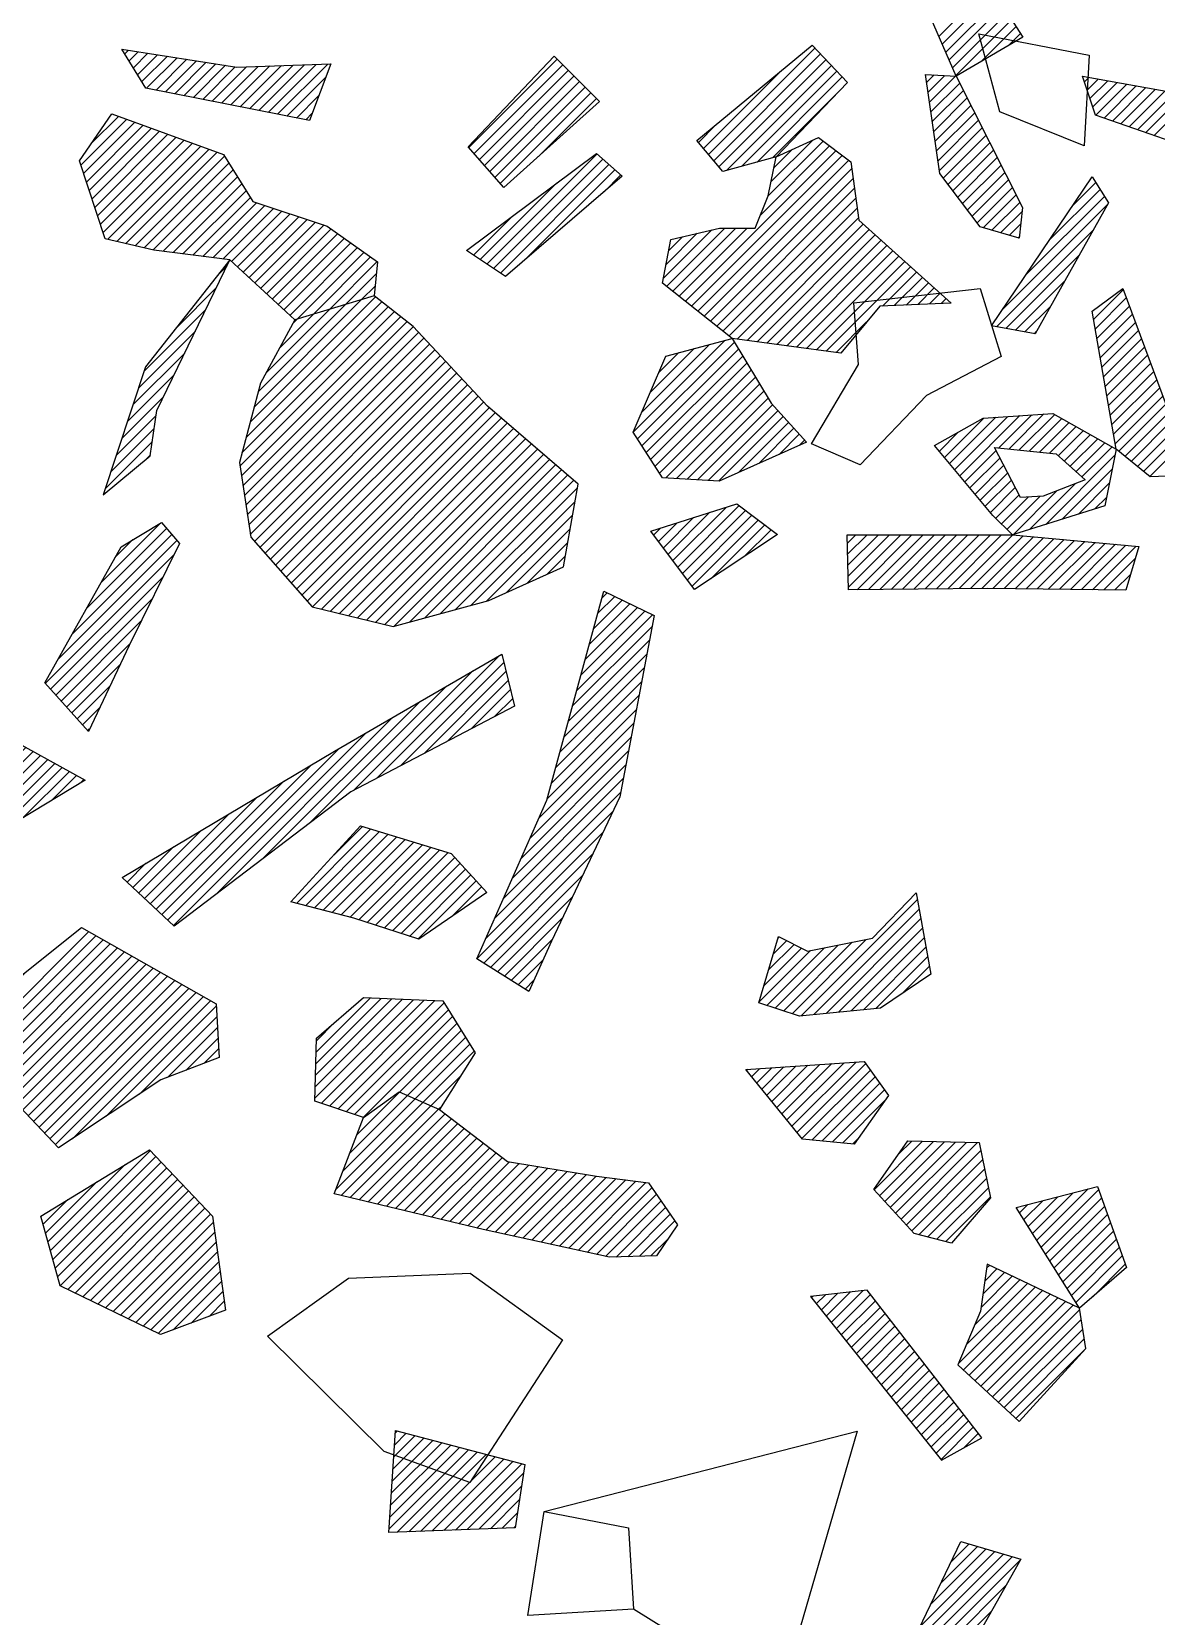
# Model space of a CAD drawing. Header units: metres. Extents: x 1.22 to 3.42, y -20.9 to -16.58.
# Drawn here: x 2.1601 to 2.5145, y -18.9467 to -18.4475 of the extents above; entities that cross this region are included whole.
import ezdxf

# ---------------------------------------------------------------- set-up
doc = ezdxf.new("R2010")
doc.units = ezdxf.units.M
doc.header["$LTSCALE"] = 25
doc.header["$MEASUREMENT"] = 0
doc.layers.get('0').update_dxf_attribs({"linetype": 'CONTINUOUS'})
for name, color, linetype in [('KNOCHEN', 2, 'CONTINUOUS'), ('KNOCHENSCHRAFF', 2, 'CONTINUOUS'), ('STEINE', 4, 'CONTINUOUS')]:
    doc.layers.add(name, color=color, linetype=linetype)

# ---------------------------------------------------------------- blocks, each defined once
blk = doc.blocks.new('*X6')
at = {"color": 0}
for p, q in [((227.419, -1889.659), (228.098, -1888.979)), ((227.444, -1889.28), (227.819, -1888.906)), ((227.468, -1888.902), (227.539, -1888.832)), ((227.272, -1891.927), (229.777, -1889.422)), ((227.297, -1891.549), (229.497, -1889.349)), ((227.321, -1891.171), (229.217, -1889.275)), ((227.346, -1890.793), (228.937, -1889.201)), ((227.37, -1890.415), (228.658, -1889.127)), ((227.395, -1890.037), (228.378, -1889.053)), ((227.531, -1892.021), (230.056, -1889.496)), ((227.898, -1892.008), (230.336, -1889.57)), ((228.266, -1891.994), (230.616, -1889.644)), ((228.633, -1891.981), (230.896, -1889.718)), ((229, -1891.967), (231.175, -1889.791)), ((229.367, -1891.953), (231.455, -1889.865)), ((229.734, -1891.94), (231.516, -1890.158)), ((230.101, -1891.926), (231.451, -1890.576)), ((230.469, -1891.912), (231.386, -1890.995)), ((230.836, -1891.899), (231.322, -1891.413)), ((231.203, -1891.885), (231.257, -1891.832)), ((244.663, -1893.628), (245.822, -1892.469)), ((244.984, -1892.953), (245.55, -1892.388)), ((244.02, -1894.978), (246.366, -1892.632)), ((244.021, -1895.33), (246.639, -1892.713)), ((244.341, -1894.303), (246.094, -1892.55)), ((244.356, -1895.349), (246.911, -1892.794)), ((244.691, -1895.367), (247.172, -1892.887)), ((245.026, -1895.386), (246.719, -1893.693)), ((245.361, -1895.404), (246.266, -1894.5)), ((245.696, -1895.423), (245.813, -1895.307)), ((225.565, -1898.23), (227.325, -1896.47)), ((225.901, -1897.541), (227.058, -1896.384)), ((226.236, -1896.852), (226.791, -1896.297)), ((224.894, -1899.608), (227.859, -1896.643)), ((225.23, -1898.919), (227.592, -1896.557)), ((225.362, -1899.848), (227.871, -1897.339)), ((225.631, -1899.932), (227.613, -1897.95)), ((225.899, -1900.017), (227.355, -1898.562)), ((226.168, -1900.102), (227.097, -1899.173)), ((226.437, -1900.187), (226.839, -1899.785)), ((240.504, -1902.737), (241.867, -1901.374)), ((240.711, -1902.176), (241.547, -1901.34)), ((240.725, -1902.869), (242.187, -1901.407)), ((240.947, -1903.001), (242.507, -1901.441)), ((240.978, -1901.555), (241.227, -1901.306)), ((241.169, -1903.133), (242.827, -1901.475)), ((241.39, -1903.265), (243.146, -1901.509)), ((241.612, -1903.397), (243.466, -1901.542)), ((241.833, -1903.529), (243.549, -1901.813)), ((242.055, -1903.661), (243.558, -1902.158)), ((242.431, -1903.638), (243.567, -1902.502)), ((242.857, -1903.565), (243.576, -1902.847)), ((243.284, -1903.492), (243.584, -1903.192)), ((254.765, -1905.8), (256.582, -1903.983)), ((254.874, -1905.338), (256.268, -1903.943)), ((254.983, -1904.875), (255.954, -1903.903)), ((255.091, -1904.413), (255.64, -1903.864)), ((255.2, -1903.95), (255.326, -1903.824)), ((233.363, -1904.928), (233.841, -1904.449)), ((233.482, -1905.163), (234.603, -1904.041)), ((233.601, -1905.397), (234.773, -1904.225)), ((233.72, -1905.631), (234.942, -1904.409)), ((237.867, -1906.435), (239.913, -1904.388)), ((237.88, -1906.068), (239.514, -1904.434)), ((237.939, -1906.716), (240.312, -1904.343)), ((238.011, -1906.998), (240.711, -1904.298)), ((238.083, -1907.279), (241.109, -1904.253)), ((238.084, -1905.511), (239.115, -1904.479)), ((238.155, -1907.561), (241.508, -1904.207)), ((238.227, -1907.842), (241.679, -1904.39)), ((254.7, -1906.218), (256.896, -1904.022)), ((254.991, -1906.281), (257.21, -1904.062)), ((255.282, -1906.344), (257.524, -1904.102)), ((255.572, -1906.407), (257.838, -1904.141)), ((255.863, -1906.469), (258.152, -1904.181)), ((256.154, -1906.532), (258.465, -1904.221)), ((233.839, -1905.866), (235.112, -1904.593)), ((233.958, -1906.1), (235.281, -1904.778)), ((234.078, -1906.335), (235.451, -1904.962)), ((238.287, -1904.954), (238.717, -1904.524)), ((238.343, -1908.08), (241.826, -1904.597)), ((238.544, -1908.232), (241.973, -1904.803)), ((256.445, -1906.595), (258.312, -1904.727)), ((234.197, -1906.569), (235.62, -1905.146)), ((234.316, -1906.804), (235.79, -1905.33)), ((238.746, -1908.383), (242.119, -1905.01)), ((238.948, -1908.535), (242.266, -1905.217)), ((239.15, -1908.687), (242.413, -1905.424)), ((256.736, -1906.657), (258.101, -1905.292)), ((234.435, -1907.038), (235.959, -1905.514)), ((234.554, -1907.272), (236.129, -1905.698)), ((234.673, -1907.507), (236.298, -1905.882)), ((239.352, -1908.839), (242.559, -1905.631)), ((239.553, -1908.99), (242.706, -1905.838)), ((257.027, -1906.72), (257.89, -1905.857)), ((234.792, -1907.741), (236.467, -1906.066)), ((234.911, -1907.976), (236.637, -1906.25)), ((235.031, -1908.21), (236.806, -1906.434)), ((239.755, -1909.142), (242.852, -1906.045)), ((239.957, -1909.294), (242.879, -1906.372)), ((257.317, -1906.783), (257.679, -1906.422)), ((235.15, -1908.444), (236.976, -1906.618)), ((235.269, -1908.679), (237.145, -1906.802)), ((235.388, -1908.913), (237.315, -1906.986)), ((240.159, -1909.446), (242.792, -1906.813)), ((235.507, -1909.148), (237.484, -1907.171)), ((235.626, -1909.382), (237.654, -1907.355)), ((240.446, -1909.512), (242.705, -1907.254)), ((235.745, -1909.617), (237.823, -1907.539)), ((235.864, -1909.851), (237.993, -1907.723)), ((236.006, -1910.063), (238.162, -1907.907)), ((241.025, -1909.287), (242.618, -1907.694)), ((236.169, -1910.254), (238.303, -1908.119)), ((236.332, -1910.444), (238.389, -1908.387)), ((241.603, -1909.062), (242.531, -1908.135)), ((236.495, -1910.635), (238.474, -1908.655)), ((236.658, -1910.826), (238.56, -1908.923)), ((242.181, -1908.837), (242.444, -1908.575)), ((236.821, -1911.016), (238.646, -1909.191)), ((236.984, -1911.207), (238.731, -1909.459)), ((237.147, -1911.397), (238.817, -1909.727)), ((237.31, -1911.588), (238.902, -1909.995)), ((237.563, -1911.688), (238.988, -1910.263)), ((238.456, -1911.148), (239.073, -1910.531)), ((240.092, -1911.988), (240.148, -1911.931)), ((235.932, -1917.562), (241.102, -1912.392)), ((238.052, -1917.209), (242.784, -1912.477)), ((238.793, -1916.822), (243.167, -1912.448)), ((239.534, -1916.434), (243.551, -1912.418)), ((239.814, -1913.326), (240.863, -1912.277)), ((239.907, -1912.88), (240.625, -1912.162)), ((239.999, -1912.434), (240.387, -1912.046)), ((240.597, -1915.725), (243.934, -1912.388)), ((236.121, -1917.727), (241.34, -1912.507)), ((236.31, -1917.891), (241.635, -1912.566)), ((236.57, -1917.984), (242.018, -1912.536)), ((237.311, -1917.597), (242.401, -1912.507)), ((241.687, -1914.989), (243.59, -1913.086)), ((232.045, -1915.085), (232.107, -1915.023)), ((232.089, -1915.394), (232.428, -1915.055)), ((232.133, -1915.704), (232.75, -1915.087)), ((232.177, -1916.014), (233.071, -1915.119)), ((232.22, -1916.323), (233.393, -1915.151)), ((232.264, -1916.633), (233.714, -1915.183)), ((232.308, -1916.943), (234.036, -1915.215)), ((232.352, -1917.253), (234.357, -1915.247)), ((232.396, -1917.562), (234.679, -1915.279)), ((232.44, -1917.872), (235, -1915.312)), ((235.743, -1917.397), (237.77, -1915.371)), ((232.483, -1918.182), (235.165, -1915.5)), ((233.012, -1918.007), (235.194, -1915.824)), ((233.637, -1917.735), (235.224, -1916.149)), ((234.263, -1917.463), (235.253, -1916.473)), ((235.554, -1917.233), (236.715, -1916.072)), ((234.888, -1917.191), (235.282, -1916.798)), ((235.365, -1917.068), (235.66, -1916.773))]:
    blk.add_line(p, q, dxfattribs=at)
blk = doc.blocks.new('*X10')
at = {"color": 0}
for p, q in [((198.753, -1846.907), (201.575, -1844.085)), ((198.803, -1846.504), (201.591, -1843.715)), ((198.852, -1846.101), (201.254, -1843.699)), ((198.901, -1845.698), (200.894, -1843.706)), ((198.951, -1845.295), (200.533, -1843.713)), ((199, -1844.892), (200.172, -1843.72)), ((199.05, -1844.489), (199.812, -1843.727)), ((199.099, -1844.086), (199.451, -1843.734)), ((198.704, -1847.31), (201.559, -1844.454)), ((198.655, -1847.712), (201.543, -1844.824)), ((198.556, -1848.518), (201.511, -1845.563)), ((198.605, -1848.115), (201.527, -1845.193)), ((198.534, -1848.894), (201.495, -1845.932)), ((198.57, -1849.211), (201.479, -1846.302)), ((198.607, -1849.528), (201.463, -1846.672)), ((198.644, -1849.845), (201.447, -1847.041)), ((198.68, -1850.161), (201.431, -1847.411)), ((198.717, -1850.478), (201.415, -1847.78)), ((198.754, -1850.795), (201.399, -1848.15)), ((198.791, -1851.112), (201.383, -1848.52)), ((192.944, -1849.181), (193.098, -1849.026)), ((198.827, -1851.429), (201.389, -1848.867)), ((212.865, -1850.473), (214.591, -1848.747)), ((213.093, -1850.598), (214.771, -1848.92)), ((192.41, -1850.775), (193.865, -1849.32)), ((192.455, -1851.083), (194.121, -1849.418)), ((192.588, -1850.244), (193.61, -1849.222)), ((192.643, -1851.249), (194.377, -1849.515)), ((192.766, -1849.712), (193.354, -1849.124)), ((198.864, -1851.746), (201.397, -1849.213)), ((198.901, -1852.063), (201.405, -1849.559)), ((213.321, -1850.724), (214.952, -1849.093)), ((213.549, -1850.849), (215.132, -1849.266)), ((213.777, -1850.974), (215.313, -1849.439)), ((192.831, -1851.415), (194.633, -1849.613)), ((193.019, -1851.58), (194.888, -1849.711)), ((193.207, -1851.746), (195.144, -1849.809)), ((193.394, -1851.912), (195.326, -1849.98)), ((198.937, -1852.379), (201.412, -1849.904)), ((214.006, -1851.1), (215.493, -1849.612)), ((214.234, -1851.225), (215.674, -1849.785)), ((193.582, -1852.078), (195.506, -1850.154)), ((193.855, -1852.159), (195.686, -1850.327)), ((194.146, -1852.221), (195.866, -1850.501)), ((198.974, -1852.696), (201.42, -1850.25)), ((214.462, -1851.35), (215.544, -1850.269)), ((194.436, -1852.284), (196.046, -1850.675)), ((194.727, -1852.347), (196.226, -1850.848)), ((195.018, -1852.41), (196.406, -1851.022)), ((199.011, -1853.013), (201.428, -1850.596)), ((199.048, -1853.33), (201.436, -1850.942)), ((214.69, -1851.476), (215.277, -1850.889)), ((199.084, -1853.647), (201.443, -1851.288)), ((214.918, -1851.601), (215.01, -1851.51)), ((199.121, -1853.964), (201.451, -1851.634)), ((199.158, -1854.28), (201.459, -1851.979)), ((199.194, -1854.597), (201.466, -1852.325)), ((221.904, -1852.394), (222.172, -1852.125)), ((199.231, -1854.914), (201.474, -1852.671)), ((199.268, -1855.231), (201.482, -1853.017)), ((220.574, -1854.077), (221.839, -1852.812)), ((199.337, -1855.515), (201.49, -1853.363)), ((219.556, -1855.449), (221.505, -1853.5)), ((199.422, -1855.784), (201.497, -1853.708)), ((199.506, -1856.053), (201.505, -1854.054)), ((199.603, -1856.31), (201.513, -1854.4)), ((208.799, -1855.599), (209.837, -1854.561)), ((209.01, -1855.035), (209.549, -1854.496)), ((209.221, -1854.47), (209.261, -1854.43)), ((219.381, -1855.977), (221.172, -1854.187)), ((199.849, -1856.418), (201.521, -1854.746)), ((205.64, -1854.869), (205.782, -1854.727)), ((205.697, -1855.166), (206.135, -1854.728)), ((205.754, -1855.462), (206.488, -1854.728)), ((205.812, -1855.758), (206.841, -1854.729)), ((205.869, -1856.054), (206.996, -1854.928)), ((208.184, -1857.275), (210.701, -1854.758)), ((208.376, -1856.729), (210.413, -1854.692)), ((208.588, -1856.164), (210.125, -1854.627)), ((219.206, -1856.506), (220.838, -1854.874)), ((200.095, -1856.525), (201.528, -1855.092)), ((200.341, -1856.633), (201.536, -1855.438)), ((205.927, -1856.35), (207.073, -1855.203)), ((205.984, -1856.646), (207.151, -1855.479)), ((208.012, -1857.8), (210.646, -1855.167)), ((219.032, -1857.034), (220.504, -1855.561)), ((200.587, -1856.74), (201.544, -1855.783)), ((206.124, -1856.86), (207.229, -1855.755)), ((206.383, -1856.954), (207.306, -1856.031)), ((207.841, -1858.325), (210.347, -1855.819)), ((194.849, -1858.236), (196.553, -1856.532)), ((195.078, -1857.653), (196.226, -1856.505)), ((195.306, -1857.071), (195.899, -1856.478)), ((195.535, -1856.489), (195.572, -1856.452)), ((200.833, -1856.848), (201.552, -1856.129)), ((201.079, -1856.956), (201.559, -1856.475)), ((206.642, -1857.049), (207.384, -1856.307)), ((207.67, -1858.85), (210.049, -1856.471)), ((218.857, -1857.562), (220.171, -1856.248)), ((190.283, -1858.206), (191.483, -1857.005)), ((194.635, -1858.803), (196.853, -1856.585)), ((194.842, -1858.95), (197.012, -1856.78)), ((195.048, -1859.097), (197.17, -1856.975)), ((201.325, -1857.063), (201.567, -1856.821)), ((202.105, -1858.051), (203.439, -1856.716)), ((202.327, -1858.183), (203.824, -1856.685)), ((202.549, -1858.314), (203.957, -1856.905)), ((206.901, -1857.144), (207.462, -1856.583)), ((207.16, -1857.238), (207.54, -1856.859)), ((218.683, -1858.09), (219.937, -1856.836)), ((189.961, -1858.881), (191.579, -1857.263)), ((190.161, -1859.035), (191.676, -1857.52)), ((195.255, -1859.244), (197.329, -1857.17)), ((195.461, -1859.391), (197.488, -1857.364)), ((195.668, -1859.538), (197.647, -1857.559)), ((201.571, -1857.171), (201.575, -1857.167)), ((202.77, -1858.446), (204.09, -1857.126)), ((202.973, -1858.596), (204.223, -1857.347)), ((203.091, -1858.832), (204.356, -1857.568)), ((207.419, -1857.333), (207.617, -1857.135)), ((207.678, -1857.427), (207.695, -1857.41)), ((207.7, -1859.173), (209.75, -1857.123)), ((218.508, -1858.618), (219.877, -1857.249)), ((190.361, -1859.188), (191.772, -1857.777)), ((190.561, -1859.341), (191.868, -1858.035)), ((195.874, -1859.685), (197.843, -1857.717)), ((196.08, -1859.832), (198.098, -1857.815)), ((196.287, -1859.98), (198.353, -1857.914)), ((196.493, -1860.127), (198.607, -1858.013)), ((201.883, -1857.92), (202.141, -1857.661)), ((203.209, -1859.068), (204.489, -1857.788)), ((203.326, -1859.304), (204.621, -1858.009)), ((207.877, -1859.35), (209.485, -1857.742)), ((218.334, -1859.146), (219.818, -1857.662)), ((190.761, -1859.495), (191.964, -1858.292)), ((190.961, -1859.648), (192.06, -1858.55)), ((196.576, -1860.397), (198.862, -1858.111)), ((196.591, -1860.736), (199.117, -1858.21)), ((196.605, -1861.075), (199.372, -1858.309)), ((196.62, -1861.414), (199.627, -1858.408)), ((196.635, -1861.753), (199.881, -1858.506)), ((203.302, -1860.035), (204.887, -1858.451)), ((203.386, -1859.598), (204.754, -1858.23)), ((208.054, -1859.527), (209.449, -1858.132)), ((208.23, -1859.704), (209.413, -1858.521)), ((219.555, -1858.278), (219.758, -1858.075)), ((191.161, -1859.802), (192.156, -1858.807)), ((191.362, -1859.955), (192.252, -1859.064)), ((196.649, -1862.092), (200.136, -1858.605)), ((196.664, -1862.431), (200.391, -1858.704)), ((196.933, -1862.515), (200.646, -1858.803)), ((203.218, -1860.473), (205.02, -1858.671)), ((203.401, -1860.644), (205.153, -1858.892)), ((208.504, -1859.784), (209.377, -1858.911)), ((191.884, -1859.786), (192.349, -1859.322)), ((197.242, -1862.56), (200.702, -1859.1)), ((197.551, -1862.605), (200.752, -1859.403)), ((203.637, -1860.762), (205.285, -1859.113)), ((203.872, -1860.88), (205.418, -1859.334)), ((208.798, -1859.843), (209.341, -1859.3)), ((197.86, -1862.649), (200.803, -1859.707)), ((198.169, -1862.694), (200.853, -1860.01)), ((204.107, -1860.998), (205.384, -1859.721)), ((209.092, -1859.902), (209.305, -1859.689)), ((198.495, -1862.721), (200.903, -1860.313)), ((204.343, -1861.116), (205.048, -1860.411)), ((217.731, -1862.93), (220.265, -1860.397)), ((218.183, -1862.125), (220.086, -1860.222)), ((199.015, -1862.555), (200.953, -1860.617)), ((199.534, -1862.389), (201.003, -1860.92)), ((216.827, -1864.542), (220.589, -1860.78)), ((217.279, -1863.736), (220.427, -1860.589)), ((218.636, -1861.319), (219.206, -1860.748)), ((200.054, -1862.223), (201.053, -1861.224)), ((200.573, -1862.058), (201.104, -1861.527)), ((204.578, -1861.234), (204.712, -1861.1)), ((216.442, -1865.28), (220.492, -1861.231)), ((201.092, -1861.892), (201.154, -1861.83)), ((216.609, -1865.467), (220.147, -1861.929)), ((216.776, -1865.653), (219.802, -1862.627)), ((216.944, -1865.839), (219.458, -1863.325)), ((217.111, -1866.026), (219.113, -1864.024)), ((217.278, -1866.212), (218.793, -1864.698)), ((217.445, -1866.398), (218.475, -1865.369)), ((217.613, -1866.585), (218.157, -1866.04)), ((215.036, -1867.04), (215.149, -1866.927)), ((215.1, -1867.33), (215.377, -1867.052)), ((217.78, -1866.771), (217.84, -1866.711)), ((215.164, -1867.619), (215.605, -1867.178)), ((215.228, -1867.909), (215.834, -1867.303)), ((215.292, -1868.198), (216.062, -1867.428)), ((215.356, -1868.488), (216.29, -1867.554)), ((215.42, -1868.778), (216.518, -1867.679)), ((215.484, -1869.067), (216.747, -1867.804)), ((215.548, -1869.357), (216.975, -1867.929)), ((215.748, -1869.51), (217.203, -1868.055)), ((216.649, -1868.962), (217.431, -1868.18)), ((217.551, -1868.414), (217.66, -1868.305)), ((214.185, -1877.083), (218.04, -1873.229)), ((214.224, -1876.691), (217.814, -1873.101)), ((214.357, -1877.265), (218.265, -1873.357)), ((214.529, -1877.447), (218.491, -1873.485)), ((214.701, -1877.628), (218.716, -1873.613)), ((214.873, -1877.81), (218.942, -1873.741)), ((215.044, -1877.992), (219.167, -1873.869)), ((215.216, -1878.173), (219.393, -1873.997)), ((215.388, -1878.355), (219.618, -1874.125)), ((215.439, -1874.768), (215.843, -1874.364)), ((215.56, -1878.537), (219.844, -1874.253)), ((215.732, -1878.718), (220.069, -1874.381)), ((215.904, -1878.9), (220.295, -1874.509)), ((216.076, -1879.082), (220.52, -1874.637)), ((216.247, -1879.264), (220.746, -1874.765)), ((216.419, -1879.445), (220.971, -1874.894)), ((216.591, -1879.627), (221.196, -1875.022)), ((216.763, -1879.809), (221.422, -1875.15)), ((217.297, -1879.628), (221.647, -1875.278)), ((218.352, -1878.927), (221.828, -1875.451)), ((219.407, -1878.226), (221.847, -1875.785)), ((220.29, -1877.695), (221.867, -1876.119)), ((220.868, -1877.472), (221.887, -1876.452)), ((221.445, -1877.248), (221.907, -1876.786)), ((216.603, -1883.151), (219.753, -1880.001)), ((216.526, -1882.874), (218.969, -1880.431)), ((216.68, -1883.428), (219.925, -1880.182)), ((216.756, -1883.704), (220.097, -1880.364)), ((216.449, -1882.597), (218.062, -1880.985)), ((216.833, -1883.981), (220.269, -1880.545)), ((216.91, -1884.258), (220.441, -1880.727)), ((217.149, -1884.372), (220.613, -1880.908)), ((217.387, -1884.488), (220.785, -1881.09)), ((217.625, -1884.603), (220.957, -1881.271)), ((217.863, -1884.719), (221.13, -1881.452)), ((216.372, -1882.321), (217.155, -1881.538)), ((218.101, -1884.835), (221.302, -1881.634)), ((218.339, -1884.95), (221.474, -1881.815)), ((218.577, -1885.066), (221.646, -1881.997)), ((218.815, -1885.181), (221.739, -1882.258)), ((219.053, -1885.297), (221.781, -1882.569)), ((219.291, -1885.412), (221.824, -1882.88)), ((219.529, -1885.528), (221.866, -1883.191)), ((219.767, -1885.643), (221.909, -1883.502)), ((220.005, -1885.759), (221.951, -1883.813)), ((220.475, -1885.642), (221.994, -1884.124)), ((221.04, -1885.431), (222.036, -1884.435)), ((221.604, -1885.221), (222.078, -1884.746))]:
    blk.add_line(p, q, dxfattribs=at)
blk = doc.blocks.new('*X12')
at = {"color": 0}
for p, q in [((217.563, -1848.956), (219.009, -1847.51)), ((217.9, -1848.266), (218.75, -1847.416)), ((217.651, -1849.222), (219.269, -1847.604)), ((217.739, -1849.487), (219.528, -1847.699)), ((217.827, -1849.753), (219.787, -1847.793)), ((217.916, -1850.018), (220.046, -1847.887)), ((218.004, -1850.284), (220.306, -1847.982)), ((218.092, -1850.549), (220.565, -1848.076)), ((218.18, -1850.815), (220.824, -1848.17)), ((218.268, -1851.08), (221.083, -1848.265)), ((218.412, -1851.29), (221.343, -1848.359)), ((218.698, -1851.357), (221.602, -1848.453)), ((218.984, -1851.424), (221.861, -1848.548)), ((219.271, -1851.492), (222.093, -1848.67)), ((219.557, -1851.559), (222.228, -1848.888)), ((219.843, -1851.626), (222.363, -1849.106)), ((220.155, -1851.668), (222.498, -1849.325)), ((220.468, -1851.709), (222.633, -1849.543)), ((220.781, -1851.749), (222.768, -1849.762)), ((221.094, -1851.789), (222.904, -1849.98)), ((221.407, -1851.83), (223.096, -1850.141)), ((221.72, -1851.87), (223.362, -1850.228)), ((222.034, -1851.911), (223.629, -1850.315)), ((222.312, -1851.986), (223.895, -1850.403)), ((222.495, -1852.156), (224.161, -1850.49)), ((222.679, -1852.326), (224.428, -1850.577)), ((222.862, -1852.496), (224.694, -1850.664)), ((223.045, -1852.666), (224.96, -1850.752)), ((223.229, -1852.837), (225.227, -1850.839)), ((223.412, -1853.007), (225.456, -1850.963)), ((223.596, -1853.177), (225.662, -1851.11)), ((223.779, -1853.347), (225.869, -1851.257)), ((223.963, -1853.517), (226.076, -1851.404)), ((224.146, -1853.687), (226.282, -1851.551)), ((224.378, -1853.809), (226.489, -1851.698)), ((224.886, -1853.654), (226.695, -1851.845)), ((225.395, -1853.499), (226.902, -1851.992)), ((225.903, -1853.344), (226.873, -1852.375)), ((226.412, -1853.189), (226.835, -1852.766)), ((222.578, -1858.438), (227.441, -1853.574)), ((222.641, -1858.021), (227.244, -1853.418)), ((222.77, -1857.538), (227.047, -1853.261)), ((222.898, -1857.056), (226.85, -1853.105)), ((223.027, -1856.574), (226.412, -1853.189)), ((223.156, -1856.092), (225.903, -1853.344)), ((223.41, -1855.483), (225.395, -1853.499)), ((222.624, -1858.745), (227.638, -1853.731)), ((222.67, -1859.052), (227.835, -1853.887)), ((222.717, -1859.359), (228.032, -1854.044)), ((223.826, -1854.715), (224.886, -1853.654)), ((224.241, -1853.946), (224.378, -1853.809)), ((222.763, -1859.666), (228.203, -1854.226)), ((222.809, -1859.974), (228.374, -1854.409)), ((222.856, -1860.281), (228.545, -1854.592)), ((222.902, -1860.588), (228.716, -1854.774)), ((223.035, -1860.809), (228.887, -1854.957)), ((223.2, -1860.997), (229.058, -1855.139)), ((223.366, -1861.185), (229.229, -1855.322)), ((223.532, -1861.373), (229.4, -1855.505)), ((223.697, -1861.561), (229.571, -1855.687)), ((223.863, -1861.749), (229.742, -1855.87)), ((224.029, -1861.936), (229.913, -1856.052)), ((224.194, -1862.124), (230.084, -1856.235)), ((224.36, -1862.312), (230.255, -1856.417)), ((224.525, -1862.5), (230.431, -1856.594)), ((224.691, -1862.688), (230.621, -1856.758)), ((224.86, -1862.873), (230.812, -1856.921)), ((225.145, -1862.942), (231.002, -1857.085)), ((225.429, -1863.01), (231.192, -1857.248)), ((225.714, -1863.079), (231.382, -1857.411)), ((225.999, -1863.148), (231.572, -1857.575)), ((226.284, -1863.217), (231.762, -1857.738)), ((226.569, -1863.285), (231.952, -1857.902)), ((226.854, -1863.354), (232.143, -1858.065)), ((227.138, -1863.423), (232.333, -1858.229)), ((227.436, -1863.479), (232.523, -1858.392)), ((227.92, -1863.348), (232.713, -1858.555)), ((228.404, -1863.217), (232.903, -1858.719)), ((228.889, -1863.087), (233.093, -1858.882)), ((229.373, -1862.956), (233.211, -1859.118)), ((229.857, -1862.826), (233.135, -1859.548)), ((230.341, -1862.695), (233.058, -1859.978)), ((230.964, -1862.426), (232.982, -1860.408)), ((231.612, -1862.131), (232.905, -1860.838)), ((232.261, -1861.836), (232.829, -1861.268)), ((233.854, -1863.071), (234.387, -1862.539)), ((233.986, -1862.585), (234.149, -1862.423)), ((233.323, -1865.016), (235.339, -1863.001)), ((233.456, -1864.53), (235.101, -1862.885)), ((233.589, -1864.044), (234.863, -1862.77)), ((233.721, -1863.558), (234.625, -1862.654)), ((233.058, -1865.988), (235.561, -1863.485)), ((233.191, -1865.502), (235.577, -1863.116)), ((232.926, -1866.474), (235.479, -1863.921)), ((226.895, -1868.263), (230.76, -1864.397)), ((232.793, -1866.96), (235.397, -1864.357)), ((226.154, -1868.65), (229.917, -1864.887)), ((227.636, -1867.875), (230.89, -1864.621)), ((228.378, -1867.487), (230.96, -1864.904)), ((232.661, -1867.447), (235.314, -1864.793)), ((224.766, -1869.685), (229.073, -1865.377)), ((229.119, -1867.099), (231.031, -1865.187)), ((229.86, -1866.711), (231.101, -1865.471)), ((232.528, -1867.933), (235.232, -1865.229)), ((223.296, -1870.801), (228.23, -1865.867)), ((230.602, -1866.324), (231.171, -1865.754)), ((232.395, -1868.419), (235.15, -1865.665)), ((221.827, -1871.916), (227.387, -1866.356)), ((232, -1869.521), (234.985, -1866.536)), ((232.263, -1868.905), (235.067, -1866.1)), ((220.481, -1872.908), (226.543, -1866.846)), ((231.722, -1870.153), (234.903, -1866.972)), ((220.299, -1872.737), (225.7, -1867.336)), ((231.444, -1870.784), (234.82, -1867.408)), ((220.117, -1872.566), (224.834, -1867.848)), ((231.166, -1871.416), (234.738, -1867.844)), ((219.935, -1872.394), (223.964, -1868.365)), ((230.888, -1872.048), (234.656, -1868.28)), ((219.752, -1872.223), (223.094, -1868.881)), ((230.61, -1872.68), (234.573, -1868.716)), ((219.57, -1872.052), (222.224, -1869.398)), ((230.331, -1873.311), (234.332, -1869.31)), ((219.388, -1871.881), (221.354, -1869.914)), ((224.36, -1872.211), (226.705, -1869.867)), ((224.642, -1872.284), (226.975, -1869.95)), ((224.923, -1872.356), (227.246, -1870.032)), ((225.53, -1870.688), (226.434, -1869.784)), ((230.053, -1873.943), (234.015, -1869.982)), ((219.206, -1871.709), (220.484, -1870.431)), ((225.204, -1872.429), (227.517, -1870.115)), ((225.485, -1872.501), (227.788, -1870.198)), ((225.766, -1872.573), (228.059, -1870.28)), ((226.047, -1872.646), (228.33, -1870.363)), ((226.32, -1872.727), (228.601, -1870.445)), ((226.586, -1872.814), (228.872, -1870.528)), ((219.023, -1871.538), (219.614, -1870.947)), ((226.853, -1872.901), (229.143, -1870.611)), ((227.119, -1872.988), (229.346, -1870.761)), ((227.386, -1873.075), (229.515, -1870.946)), ((230.258, -1874.091), (233.697, -1870.653)), ((227.652, -1873.162), (229.684, -1871.131)), ((227.919, -1873.249), (229.853, -1871.315)), ((228.186, -1873.336), (230.021, -1871.5)), ((230.476, -1874.228), (233.379, -1871.325)), ((229.245, -1872.63), (230.19, -1871.685)), ((230.693, -1874.364), (233.061, -1871.996)), ((240.264, -1875.753), (243.925, -1872.092)), ((240.656, -1875.715), (243.978, -1872.392)), ((230.91, -1874.5), (232.743, -1872.668)), ((241.048, -1875.676), (244.032, -1872.692)), ((241.441, -1875.637), (244.085, -1872.992)), ((231.128, -1874.636), (232.425, -1873.339)), ((239.236, -1874.306), (240.039, -1873.504)), ((239.384, -1873.805), (239.803, -1873.386)), ((239.443, -1875.514), (241.432, -1873.524)), ((239.531, -1873.304), (239.568, -1873.267)), ((239.71, -1875.6), (241.873, -1873.437)), ((239.978, -1875.686), (242.314, -1873.349)), ((241.833, -1875.598), (244.139, -1873.292)), ((231.345, -1874.773), (232.129, -1873.988)), ((238.942, -1875.308), (240.55, -1873.7)), ((239.089, -1874.807), (240.274, -1873.622)), ((239.175, -1875.428), (240.991, -1873.612)), ((242.225, -1875.56), (244.193, -1873.592)), ((242.617, -1875.521), (244.246, -1873.892)), ((243.455, -1875.037), (244.3, -1874.192)), ((231.562, -1874.909), (231.836, -1874.635)), ((224.937, -1878.352), (228.043, -1875.246)), ((224.946, -1877.989), (227.704, -1875.231)), ((224.956, -1877.626), (227.365, -1875.217)), ((224.966, -1877.262), (227.026, -1875.203)), ((224.976, -1876.899), (226.686, -1875.189)), ((225.131, -1878.511), (228.383, -1875.26)), ((225.396, -1878.6), (228.722, -1875.274)), ((225.661, -1878.689), (229.008, -1875.342)), ((224.986, -1876.536), (225.555, -1875.967)), ((225.926, -1878.777), (229.144, -1875.56)), ((226.191, -1878.866), (229.279, -1875.778)), ((226.456, -1878.955), (229.415, -1875.995)), ((227.612, -1878.152), (229.551, -1876.213)), ((227.857, -1878.261), (229.687, -1876.431)), ((228.102, -1878.369), (229.822, -1876.649)), ((228.348, -1878.477), (229.958, -1876.867)), ((238.544, -1877.473), (238.579, -1877.438)), ((238.702, -1877.668), (238.958, -1877.412)), ((238.861, -1877.864), (239.337, -1877.387)), ((239.019, -1878.059), (239.716, -1877.361)), ((239.177, -1878.254), (240.095, -1877.336)), ((239.336, -1878.449), (240.474, -1877.31)), ((239.494, -1878.644), (240.853, -1877.285)), ((239.653, -1878.839), (241.232, -1877.26)), ((239.811, -1879.034), (241.611, -1877.234)), ((239.969, -1879.23), (241.99, -1877.209)), ((240.128, -1879.425), (242.294, -1877.259)), ((240.286, -1879.62), (242.441, -1877.465)), ((228.593, -1878.585), (229.537, -1877.642)), ((240.592, -1879.667), (242.588, -1877.671)), ((240.915, -1879.698), (242.735, -1877.878)), ((225.59, -1881.234), (228.348, -1878.477)), ((225.811, -1880.66), (228.102, -1878.369)), ((226.032, -1880.086), (227.857, -1878.261)), ((226.253, -1879.511), (227.612, -1878.152)), ((241.238, -1879.729), (242.882, -1878.084)), ((241.561, -1879.76), (242.905, -1878.415)), ((225.767, -1881.411), (228.593, -1878.585)), ((226.052, -1881.479), (228.838, -1878.694)), ((226.337, -1881.548), (229.044, -1878.842)), ((226.622, -1881.616), (229.244, -1878.995)), ((228.838, -1878.694), (228.934, -1878.598)), ((226.907, -1881.685), (229.444, -1879.148)), ((227.192, -1881.754), (229.645, -1879.301)), ((227.477, -1881.822), (229.845, -1879.454)), ((227.762, -1881.891), (230.046, -1879.607)), ((228.047, -1881.959), (230.246, -1879.761)), ((228.332, -1882.028), (230.447, -1879.914)), ((241.884, -1879.79), (242.073, -1879.601)), ((242.558, -1881.237), (244.089, -1879.707)), ((242.728, -1881.421), (244.434, -1879.715)), ((242.897, -1881.605), (244.779, -1879.723)), ((243.067, -1881.789), (245.124, -1879.731)), ((243.237, -1881.972), (245.47, -1879.74)), ((243.328, -1880.113), (243.743, -1879.698)), ((243.407, -1882.156), (245.815, -1879.748)), ((243.576, -1882.34), (245.919, -1879.997)), ((228.617, -1882.096), (230.647, -1880.067)), ((228.902, -1882.165), (230.847, -1880.22)), ((229.187, -1882.233), (231.068, -1880.353)), ((229.472, -1882.302), (231.372, -1880.403)), ((229.758, -1882.37), (231.675, -1880.453)), ((230.043, -1882.439), (231.979, -1880.503)), ((243.746, -1882.524), (245.979, -1880.291)), ((230.329, -1882.506), (232.282, -1880.553)), ((230.619, -1882.57), (232.586, -1880.603)), ((230.909, -1882.633), (232.889, -1880.653)), ((231.199, -1882.697), (233.193, -1880.703)), ((231.489, -1882.76), (233.496, -1880.753)), ((231.779, -1882.824), (233.8, -1880.803)), ((232.069, -1882.888), (234.113, -1880.843)), ((232.359, -1882.951), (234.427, -1880.883)), ((232.649, -1883.015), (234.741, -1880.923)), ((232.939, -1883.078), (235.055, -1880.962)), ((233.229, -1883.142), (235.369, -1881.002)), ((243.977, -1882.647), (246.039, -1880.584)), ((244.257, -1882.72), (246.099, -1880.878)), ((233.519, -1883.206), (235.557, -1881.167)), ((233.809, -1883.269), (235.701, -1881.376)), ((244.537, -1882.794), (246.159, -1881.171)), ((244.817, -1882.867), (246.219, -1881.465)), ((247.415, -1882.391), (248.351, -1881.454)), ((247.551, -1882.608), (248.828, -1881.331)), ((247.687, -1882.825), (249.305, -1881.208)), ((247.824, -1883.043), (249.631, -1881.235)), ((247.96, -1883.26), (249.724, -1881.496)), ((234.099, -1883.333), (235.846, -1881.586)), ((234.432, -1883.353), (235.99, -1881.795)), ((234.798, -1883.341), (236.134, -1882.004)), ((247.142, -1881.956), (247.398, -1881.701)), ((247.279, -1882.173), (247.874, -1881.578)), ((248.096, -1883.477), (249.818, -1881.756)), ((248.233, -1883.694), (249.911, -1882.016)), ((235.164, -1883.328), (236.279, -1882.213)), ((248.369, -1883.912), (250.004, -1882.276)), ((235.529, -1883.316), (236.068, -1882.778)), ((248.505, -1884.129), (250.098, -1882.537)), ((248.641, -1884.346), (250.191, -1882.797)), ((248.778, -1884.563), (250.284, -1883.057)), ((248.914, -1884.781), (250.377, -1883.317)), ((245.93, -1884.937), (246.911, -1883.956)), ((245.987, -1884.526), (246.671, -1883.842)), ((246.044, -1884.115), (246.431, -1883.728)), ((246.101, -1883.704), (246.192, -1883.614)), ((249.447, -1884.601), (250.471, -1883.578)), ((240.894, -1885.022), (241.421, -1884.495)), ((241.052, -1885.219), (241.82, -1884.45)), ((241.209, -1885.415), (242.219, -1884.405)), ((241.366, -1885.611), (242.447, -1884.53)), ((245.205, -1886.722), (247.63, -1884.297)), ((245.373, -1886.908), (247.869, -1884.411)), ((245.467, -1886.106), (247.39, -1884.184)), ((245.557, -1887.078), (248.109, -1884.525)), ((245.729, -1885.491), (247.15, -1884.07)), ((240.58, -1884.629), (240.624, -1884.585)), ((240.737, -1884.826), (241.023, -1884.54)), ((241.523, -1885.808), (242.602, -1884.729)), ((241.68, -1886.004), (242.756, -1884.928)), ((245.74, -1887.247), (248.348, -1884.639)), ((245.924, -1887.417), (248.588, -1884.753)), ((246.108, -1887.587), (248.828, -1884.867)), ((246.292, -1887.756), (249.036, -1885.013)), ((241.837, -1886.201), (242.911, -1885.127)), ((241.994, -1886.397), (243.066, -1885.326)), ((242.151, -1886.594), (243.221, -1885.524)), ((246.476, -1887.926), (249.084, -1885.318)), ((242.308, -1886.79), (243.375, -1885.723)), ((242.466, -1886.986), (243.53, -1885.922)), ((246.659, -1888.096), (249.132, -1885.623)), ((246.843, -1888.266), (249.181, -1885.928)), ((242.623, -1887.183), (243.685, -1886.121)), ((242.78, -1887.379), (243.839, -1886.32)), ((242.937, -1887.576), (243.994, -1886.519)), ((247.027, -1888.435), (249.229, -1886.233)), ((243.094, -1887.772), (244.149, -1886.717)), ((243.251, -1887.969), (244.304, -1886.916)), ((243.408, -1888.165), (244.458, -1887.115)), ((243.565, -1888.362), (244.613, -1887.314)), ((243.723, -1888.558), (244.768, -1887.513)), ((243.88, -1888.754), (244.922, -1887.712)), ((244.037, -1888.951), (245.077, -1887.91)), ((244.194, -1889.147), (245.232, -1888.109)), ((244.351, -1889.344), (245.387, -1888.308)), ((244.508, -1889.54), (245.541, -1888.507)), ((244.665, -1889.737), (245.696, -1888.706)), ((245.401, -1889.354), (245.851, -1888.905))]:
    blk.add_line(p, q, dxfattribs=at)
blk = doc.blocks.new('*X13')
at = {"color": 0}
for p, q in [((218.946, -1845.452), (219.067, -1845.331)), ((219.082, -1845.67), (219.373, -1845.379)), ((219.218, -1845.888), (219.678, -1845.427)), ((219.353, -1846.106), (219.984, -1845.475)), ((219.489, -1846.323), (220.29, -1845.523)), ((219.637, -1846.529), (220.596, -1845.57)), ((237.344, -1848.621), (240.695, -1845.27)), ((237.505, -1848.814), (240.868, -1845.451)), ((250.855, -1847.838), (253.234, -1845.459)), ((219.932, -1846.587), (220.901, -1845.618)), ((220.227, -1846.646), (221.207, -1845.666)), ((220.522, -1846.705), (221.513, -1845.714)), ((220.817, -1846.764), (221.819, -1845.761)), ((221.111, -1846.822), (222.125, -1845.809)), ((221.406, -1846.881), (222.43, -1845.857)), ((221.701, -1846.94), (222.787, -1845.854)), ((221.996, -1846.999), (223.153, -1845.841)), ((222.29, -1847.058), (223.519, -1845.829)), ((222.585, -1847.116), (223.884, -1845.817)), ((222.88, -1847.175), (224.25, -1845.805)), ((223.175, -1847.234), (224.616, -1845.793)), ((223.47, -1847.293), (224.981, -1845.781)), ((223.764, -1847.351), (225.347, -1845.769)), ((229.791, -1848.396), (232.575, -1845.612)), ((229.956, -1848.584), (232.752, -1845.789)), ((230.122, -1848.772), (232.928, -1845.966)), ((237.182, -1848.429), (239.645, -1845.967)), ((237.666, -1849.006), (241.041, -1845.631)), ((237.905, -1849.12), (241.213, -1845.812)), ((238.39, -1848.989), (241.386, -1845.993)), ((251.117, -1847.93), (253.321, -1845.725)), ((251.379, -1848.021), (253.408, -1845.992)), ((224.059, -1847.41), (225.277, -1846.192)), ((230.287, -1848.961), (233.105, -1846.143)), ((230.452, -1849.149), (233.281, -1846.32)), ((230.617, -1849.337), (233.458, -1846.497)), ((238.876, -1848.857), (241.558, -1846.174)), ((244.213, -1846.348), (244.45, -1846.111)), ((244.258, -1846.657), (244.785, -1846.129)), ((244.303, -1846.965), (245.121, -1846.147)), ((244.348, -1847.274), (245.256, -1846.366)), ((249.186, -1846.325), (249.322, -1846.189)), ((249.274, -1846.59), (249.622, -1846.243)), ((249.362, -1846.856), (249.922, -1846.296)), ((249.45, -1847.121), (250.221, -1846.35)), ((249.543, -1847.382), (250.521, -1846.404)), ((249.805, -1847.474), (250.82, -1846.458)), ((250.068, -1847.565), (251.12, -1846.512)), ((250.33, -1847.656), (251.42, -1846.566)), ((224.354, -1847.469), (225.067, -1846.756)), ((230.783, -1849.526), (233.635, -1846.674)), ((231.983, -1848.679), (233.811, -1846.851)), ((239.361, -1848.725), (241.419, -1846.667)), ((244.393, -1847.582), (245.374, -1846.601)), ((244.438, -1847.891), (245.493, -1846.836)), ((244.484, -1848.199), (245.612, -1847.071)), ((250.592, -1847.747), (251.719, -1846.62)), ((224.649, -1847.528), (224.857, -1847.32)), ((244.529, -1848.507), (245.73, -1847.306)), ((244.574, -1848.816), (245.849, -1847.541)), ((237.021, -1848.237), (237.58, -1847.678)), ((244.619, -1849.124), (245.967, -1847.776)), ((244.741, -1849.356), (246.086, -1848.011)), ((236.613, -1853.241), (241.355, -1848.499)), ((238.975, -1850.526), (241.154, -1848.347)), ((239.212, -1849.935), (240.952, -1848.195)), ((239.309, -1849.484), (240.63, -1848.163)), ((239.403, -1849.037), (239.976, -1848.464)), ((244.893, -1849.558), (246.204, -1848.246)), ((245.045, -1849.759), (246.323, -1848.481)), ((230.358, -1852.071), (233.827, -1848.603)), ((230.57, -1852.213), (234.015, -1848.768)), ((230.782, -1852.355), (234.204, -1848.933)), ((236.81, -1853.398), (241.557, -1848.65)), ((237.007, -1853.554), (241.759, -1848.802)), ((237.204, -1853.711), (241.853, -1849.062)), ((245.197, -1849.96), (246.441, -1848.716)), ((245.349, -1850.162), (246.56, -1848.951)), ((230.146, -1851.93), (232.553, -1849.523)), ((231.549, -1851.941), (234.392, -1849.098)), ((234.054, -1849.79), (234.58, -1849.263)), ((237.401, -1853.867), (241.895, -1849.373)), ((245.501, -1850.363), (246.679, -1849.186)), ((245.654, -1850.564), (246.797, -1849.421)), ((248.817, -1850.23), (249.545, -1849.502)), ((237.599, -1854.023), (241.938, -1849.684)), ((237.796, -1854.18), (241.981, -1849.994)), ((245.806, -1850.766), (246.916, -1849.656)), ((245.999, -1850.926), (247.034, -1849.891)), ((247.343, -1852.411), (249.816, -1849.938)), ((248.08, -1851.32), (249.68, -1849.72)), ((229.934, -1851.788), (231.15, -1850.572)), ((237.993, -1854.336), (242.024, -1850.305)), ((246.273, -1851.006), (247.153, -1850.126)), ((246.546, -1851.086), (247.221, -1850.411)), ((246.606, -1853.501), (249.905, -1850.202)), ((235.925, -1852.515), (237.445, -1850.994)), ((236.021, -1852.772), (237.854, -1850.939)), ((236.218, -1852.929), (238.207, -1850.94)), ((236.415, -1853.085), (238.56, -1850.94)), ((238.249, -1854.434), (242.066, -1850.616)), ((238.56, -1854.476), (242.219, -1850.817)), ((238.872, -1854.518), (242.405, -1850.984)), ((246.417, -1854.043), (249.46, -1851)), ((246.819, -1851.166), (247.179, -1850.807)), ((236.006, -1852.081), (236.985, -1851.101)), ((236.087, -1851.646), (236.525, -1851.208)), ((239.183, -1854.56), (242.592, -1851.152)), ((239.494, -1854.602), (242.778, -1851.319)), ((239.806, -1854.645), (242.964, -1851.486)), ((247.093, -1851.246), (247.137, -1851.202)), ((229.722, -1851.646), (229.747, -1851.622)), ((240.117, -1854.687), (243.151, -1851.653)), ((240.428, -1854.729), (243.337, -1851.82)), ((240.74, -1854.771), (243.524, -1851.987)), ((246.715, -1854.099), (249.015, -1851.799)), ((241.051, -1854.814), (243.71, -1852.155)), ((242.825, -1853.393), (243.896, -1852.322)), ((243.195, -1853.376), (244.083, -1852.489)), ((243.565, -1853.36), (244.269, -1852.656)), ((243.935, -1853.344), (244.455, -1852.823)), ((244.305, -1853.327), (244.642, -1852.991)), ((247.013, -1854.155), (248.57, -1852.597)), ((249.471, -1853.818), (250.41, -1852.879)), ((244.675, -1853.311), (244.828, -1853.158)), ((247.311, -1854.21), (248.125, -1853.396)), ((249.524, -1854.119), (250.506, -1853.137)), ((249.577, -1854.42), (250.602, -1853.395)), ((241.362, -1854.856), (242.324, -1853.894)), ((249.629, -1854.72), (250.698, -1853.652)), ((249.682, -1855.021), (250.794, -1853.91)), ((234.978, -1857.351), (237.855, -1854.474)), ((235.104, -1857.578), (238.157, -1854.526)), ((247.609, -1854.266), (247.68, -1854.195)), ((249.735, -1855.322), (250.89, -1854.167)), ((249.787, -1855.623), (250.985, -1854.425)), ((235.241, -1856.734), (237.372, -1854.603)), ((235.242, -1857.794), (238.289, -1854.747)), ((235.38, -1858.009), (238.422, -1854.968)), ((235.505, -1856.117), (236.89, -1854.732)), ((235.768, -1855.5), (236.408, -1854.86)), ((249.84, -1855.924), (251.081, -1854.683)), ((249.893, -1856.225), (251.177, -1854.94)), ((235.518, -1858.225), (238.554, -1855.189)), ((235.656, -1858.44), (238.686, -1855.411)), ((249.946, -1856.526), (251.273, -1855.198)), ((249.998, -1856.826), (251.369, -1855.455)), ((235.795, -1858.656), (238.819, -1855.632)), ((235.997, -1858.807), (238.951, -1855.853)), ((236.331, -1858.826), (239.083, -1856.074)), ((250.051, -1857.127), (251.465, -1855.713)), ((250.104, -1857.428), (251.561, -1855.971)), ((236.665, -1858.846), (239.216, -1856.295)), ((236.999, -1858.865), (239.358, -1856.507)), ((250.156, -1857.729), (251.657, -1856.228)), ((250.271, -1857.968), (251.753, -1856.486)), ((237.333, -1858.885), (239.527, -1856.691)), ((237.667, -1858.904), (239.696, -1856.876)), ((238.295, -1858.63), (239.864, -1857.061)), ((244.776, -1858.16), (246.012, -1856.923)), ((244.937, -1858.352), (246.392, -1856.897)), ((245.098, -1858.545), (246.771, -1856.871)), ((245.258, -1858.738), (247.151, -1856.845)), ((246.492, -1857.858), (247.53, -1856.819)), ((246.811, -1857.892), (247.91, -1856.793)), ((247.131, -1857.926), (248.252, -1856.805)), ((247.45, -1857.96), (248.477, -1856.933)), ((247.77, -1857.994), (248.703, -1857.061)), ((250.466, -1858.127), (251.849, -1856.743)), ((250.661, -1858.285), (251.945, -1857.001)), ((238.93, -1858.349), (240.033, -1857.245)), ((239.565, -1858.068), (240.202, -1857.43)), ((244.615, -1857.967), (245.213, -1857.369)), ((248.089, -1858.028), (248.929, -1857.189)), ((248.362, -1858.109), (249.155, -1857.316)), ((248.549, -1858.276), (249.381, -1857.444)), ((248.736, -1858.442), (249.606, -1857.572)), ((250.856, -1858.444), (252.041, -1857.259)), ((251.051, -1858.602), (252.137, -1857.516)), ((240.199, -1857.787), (240.371, -1857.615)), ((245.419, -1858.93), (246.407, -1857.942)), ((248.923, -1858.609), (249.832, -1857.7)), ((249.11, -1858.775), (250.058, -1857.827)), ((251.246, -1858.76), (252.233, -1857.774)), ((245.58, -1859.123), (246.527, -1858.176)), ((245.741, -1859.316), (246.647, -1858.409)), ((247.968, -1860.271), (250.148, -1858.091)), ((248.484, -1860.109), (250.059, -1858.534)), ((245.902, -1859.508), (246.768, -1858.643)), ((246.063, -1859.701), (246.888, -1858.876)), ((247.452, -1860.433), (248.893, -1858.992)), ((248.999, -1859.947), (249.969, -1858.977)), ((246.224, -1859.894), (247.008, -1859.11)), ((246.393, -1860.079), (247.128, -1859.343)), ((246.569, -1860.256), (247.414, -1859.411)), ((246.746, -1860.433), (247.794, -1859.384)), ((246.937, -1860.595), (248.32, -1859.211)), ((249.515, -1859.784), (249.88, -1859.419)), ((235.918, -1861.007), (236.868, -1860.057)), ((236.069, -1861.209), (237.388, -1859.891)), ((236.221, -1861.412), (237.907, -1859.725)), ((236.372, -1861.614), (238.309, -1859.677)), ((236.523, -1861.816), (238.51, -1859.83)), ((236.675, -1862.018), (238.71, -1859.983)), ((235.616, -1860.602), (235.829, -1860.389)), ((235.767, -1860.805), (236.349, -1860.223)), ((236.826, -1862.221), (238.911, -1860.135)), ((237.414, -1861.986), (239.112, -1860.288)), ((238.469, -1861.285), (239.312, -1860.441)), ((241.714, -1860.868), (241.986, -1860.596)), ((241.724, -1861.212), (242.34, -1860.596)), ((241.733, -1861.556), (242.693, -1860.596)), ((241.743, -1861.9), (243.046, -1860.597)), ((241.753, -1862.244), (243.399, -1860.597)), ((242.021, -1862.329), (243.752, -1860.598)), ((242.378, -1862.325), (244.105, -1860.598)), ((242.736, -1862.321), (244.458, -1860.599)), ((243.093, -1862.318), (244.811, -1860.599)), ((243.45, -1862.314), (245.164, -1860.6)), ((243.807, -1862.31), (245.517, -1860.6)), ((244.165, -1862.306), (245.871, -1860.601)), ((244.522, -1862.303), (246.224, -1860.601)), ((244.879, -1862.299), (246.577, -1860.602)), ((245.236, -1862.295), (246.929, -1860.603)), ((245.594, -1862.292), (247.253, -1860.633)), ((245.951, -1862.288), (247.577, -1860.662)), ((246.304, -1862.288), (247.901, -1860.692)), ((246.653, -1862.293), (248.225, -1860.721)), ((247.002, -1862.297), (248.549, -1860.751)), ((247.351, -1862.302), (248.873, -1860.78)), ((247.7, -1862.306), (249.197, -1860.81)), ((248.049, -1862.311), (249.521, -1860.839)), ((248.398, -1862.315), (249.845, -1860.869)), ((248.747, -1862.32), (250.169, -1860.898)), ((249.096, -1862.325), (250.493, -1860.928)), ((249.445, -1862.329), (250.817, -1860.957)), ((249.794, -1862.334), (250.784, -1861.344)), ((250.143, -1862.338), (250.634, -1861.847))]:
    blk.add_line(p, q, dxfattribs=at)
blk = doc.blocks.new('*X16')
at = {"color": 0}
for p, q in [((244.6, -1844.9), (246.203, -1843.298)), ((244.708, -1845.146), (246.34, -1843.514)), ((244.815, -1845.392), (246.478, -1843.73)), ((244.923, -1845.638), (246.616, -1843.945)), ((245.031, -1845.884), (246.753, -1844.161)), ((245.138, -1846.13), (246.891, -1844.377)), ((245.931, -1845.691), (247.029, -1844.593)), ((246.78, -1845.195), (247.167, -1844.809))]:
    blk.add_line(p, q, dxfattribs=at)

msp = doc.modelspace()

# ---------------------------------------------------------------- linework, layer by layer
at = {"layer": 'KNOCHEN'}
for points in [[(2.45146, -18.46149), (2.4423, -18.44054), (2.45611, -18.42371), (2.47241, -18.44926), (2.45146, -18.46149)], [(2.53925, -18.49224), (2.5219, -18.48303), (2.49536, -18.4738), (2.49129, -18.46154), (2.51988, -18.46668), (2.53113, -18.45087), (2.53927, -18.4759), (2.55253, -18.48868), (2.53925, -18.49224)], [(2.19614, -18.46524), (2.1885, -18.45297), (2.22475, -18.45864), (2.25436, -18.45766), (2.2477, -18.47552), (2.19614, -18.46524)], [(2.30895, -18.49654), (2.29773, -18.48376), (2.32483, -18.45519), (2.33911, -18.46951), (2.30895, -18.49654)], [(2.39475, -18.48695), (2.37789, -18.49152), (2.36973, -18.48181), (2.40603, -18.45173), (2.41725, -18.46349), (2.39475, -18.48695)], [(2.45906, -18.50899), (2.44632, -18.49212), (2.44176, -18.46096), (2.45146, -18.46149), (2.47234, -18.50288), (2.47131, -18.51258), (2.45906, -18.50899)], [(2.24302, -18.53832), (2.23227, -18.55822), (2.2256, -18.58323), (2.22915, -18.60673), (2.24852, -18.62871), (2.27405, -18.63487), (2.30418, -18.62674), (2.32769, -18.61605), (2.33232, -18.59001), (2.30375, -18.56546), (2.2803, -18.54041), (2.26805, -18.53069), (2.24302, -18.53832), (2.22262, -18.5194), (2.19863, -18.51631), (2.18331, -18.51271), (2.17518, -18.48819), (2.18541, -18.4734), (2.22062, -18.48621), (2.2298, -18.50103), (2.25328, -18.50872), (2.26909, -18.51997), (2.26805, -18.53069)], [(2.38089, -18.54412), (2.35895, -18.52673), (2.36152, -18.51294), (2.37685, -18.50939), (2.38808, -18.5094), (2.39218, -18.4992), (2.39475, -18.48695), (2.40803, -18.48083), (2.41824, -18.48851), (2.42077, -18.50689), (2.44984, -18.53297), (2.42737, -18.53397), (2.41509, -18.54876), (2.38089, -18.54412)], [(2.29718, -18.51643), (2.33807, -18.48585), (2.34623, -18.49301), (2.30942, -18.52462), (2.29718, -18.51643)], [(2.46259, -18.54014), (2.49431, -18.4932), (2.49941, -18.50138), (2.47638, -18.54271), (2.46259, -18.54014)], [(2.22262, -18.5194), (2.19603, -18.55307), (2.1827, -18.59339), (2.19752, -18.58116), (2.19958, -18.56686), (2.22262, -18.5194)], [(2.50186, -18.579), (2.49426, -18.53558), (2.50397, -18.52845), (2.52585, -18.5872), (2.51257, -18.58769), (2.50186, -18.579)], [(2.37674, -18.58905), (2.35887, -18.588), (2.3497, -18.57369), (2.35994, -18.54971), (2.38089, -18.54412), (2.39312, -18.56456), (2.40433, -18.57683), (2.37674, -18.58905)], [(2.44467, -18.5779), (2.46, -18.56924), (2.48196, -18.56774), (2.50186, -18.579), (2.49826, -18.59687), (2.46915, -18.60602), (2.46303, -18.59988), (2.44467, -18.5779)], [(2.46357, -18.57844), (2.48297, -18.58051), (2.49215, -18.58869), (2.47886, -18.59378), (2.47171, -18.59428), (2.46357, -18.57844)], [(2.36904, -18.62325), (2.35528, -18.60485), (2.38235, -18.5962), (2.3951, -18.60592), (2.36904, -18.62325)], [(2.16424, -18.6526), (2.18829, -18.60974), (2.20107, -18.6021), (2.20668, -18.60874), (2.19081, -18.64089), (2.178, -18.66794), (2.16424, -18.6526)], [(2.41755, -18.62331), (2.41706, -18.60595), (2.46915, -18.60602), (2.50897, -18.60965), (2.50487, -18.62343), (2.46146, -18.62286), (2.41755, -18.62331)], [(2.30046, -18.73959), (2.32249, -18.68957), (2.34044, -18.62372), (2.35626, -18.6314), (2.34547, -18.68858), (2.32396, -18.734), (2.31679, -18.74982), (2.30046, -18.73959)], [(2.20499, -18.72925), (2.18867, -18.71391), (2.25561, -18.67417), (2.30825, -18.6436), (2.31231, -18.65994), (2.2607, -18.68694), (2.20499, -18.72925)], [(2.15601, -18.69599), (2.14992, -18.66841), (2.17696, -18.68326), (2.15601, -18.69599)], [(2.26375, -18.69767), (2.29234, -18.70638), (2.30355, -18.71865), (2.28209, -18.73343), (2.26167, -18.72677), (2.24176, -18.72164), (2.26375, -18.69767)], [(2.3893, -18.75349), (2.39545, -18.73256), (2.40464, -18.73717), (2.42507, -18.73311), (2.43887, -18.71883), (2.44343, -18.74437), (2.42759, -18.75507), (2.40206, -18.75759), (2.3893, -18.75349)], [(2.1406, -18.7695), (2.15544, -18.74603), (2.17588, -18.72972), (2.21823, -18.75378), (2.21923, -18.77063), (2.20084, -18.77775), (2.16864, -18.79916), (2.1406, -18.7695)], [(2.26465, -18.78958), (2.24934, -18.78445), (2.24988, -18.76454), (2.2647, -18.75179), (2.28972, -18.75285), (2.29991, -18.7692), (2.28866, -18.78706)], [(2.40303, -18.7964), (2.38518, -18.77442), (2.42246, -18.77191), (2.43011, -18.78265), (2.41936, -18.79795), (2.40303, -18.7964)], [(2.25543, -18.81357), (2.26465, -18.78958), (2.2759, -18.78143), (2.28866, -18.78706), (2.31008, -18.80343), (2.33816, -18.80806), (2.3545, -18.81012), (2.36367, -18.82341), (2.35702, -18.83311), (2.34221, -18.8336), (2.30239, -18.82486), (2.25543, -18.81357)], [(2.163, -18.8206), (2.19724, -18.79971), (2.21712, -18.82067), (2.22117, -18.85029), (2.20074, -18.85792), (2.1691, -18.84256), (2.163, -18.8206)], [(2.42547, -18.81226), (2.43622, -18.79695), (2.45868, -18.79749), (2.46224, -18.81486), (2.44996, -18.82914), (2.43822, -18.82606), (2.42547, -18.81226)], [(2.49028, -18.84962), (2.4704, -18.81793), (2.49594, -18.81133), (2.5051, -18.83687), (2.49028, -18.84962)], [(2.46119, -18.83579), (2.45913, -18.8506), (2.45195, -18.86744), (2.47134, -18.88534), (2.4923, -18.86239), (2.49028, -18.84962), (2.46119, -18.83579)], [(2.40552, -18.84593), (2.44681, -18.89756), (2.45958, -18.89043), (2.42339, -18.84391), (2.40552, -18.84593)], [(2.27265, -18.92031), (2.27474, -18.88815), (2.31557, -18.89892), (2.31249, -18.91883), (2.27265, -18.92031)], [(2.43857, -18.95321), (2.4529, -18.9231), (2.47179, -18.92874), (2.45746, -18.95426), (2.43857, -18.95321)]]:
    msp.add_lwpolyline(points, dxfattribs=at)
at = {"layer": 'STEINE'}
for points in [[(2.46523, -18.47274), (2.45863, -18.44822), (2.49334, -18.4549), (2.49177, -18.4835), (2.46523, -18.47274)], [(2.40587, -18.57734), (2.42071, -18.55234), (2.4192, -18.53293), (2.45903, -18.52839), (2.46564, -18.54985), (2.44214, -18.56207), (2.42118, -18.584), (2.40587, -18.57734)], [(2.29821, -18.90452), (2.27116, -18.89478), (2.23444, -18.85848), (2.25999, -18.84013), (2.29829, -18.83865), (2.32737, -18.85962), (2.29821, -18.90452)], [(2.32168, -18.91374), (2.42027, -18.88834), (2.39565, -18.97307), (2.34973, -18.94441)], [(2.34973, -18.94441), (2.31653, -18.94641), (2.32168, -18.91374), (2.34823, -18.91888), (2.34973, -18.94441)]]:
    msp.add_lwpolyline(points, dxfattribs=at)

# ---------------------------------------------------------------- block references
at = {"layer": 'KNOCHENSCHRAFF', "xscale": 0.01, "yscale": 0.01, "zscale": 0.01}
for name in ['*X16', '*X10', '*X13', '*X12', '*X6']:
    msp.add_blockref(name, (0, 0), dxfattribs=at)

doc.saveas('drawing.dxf')
